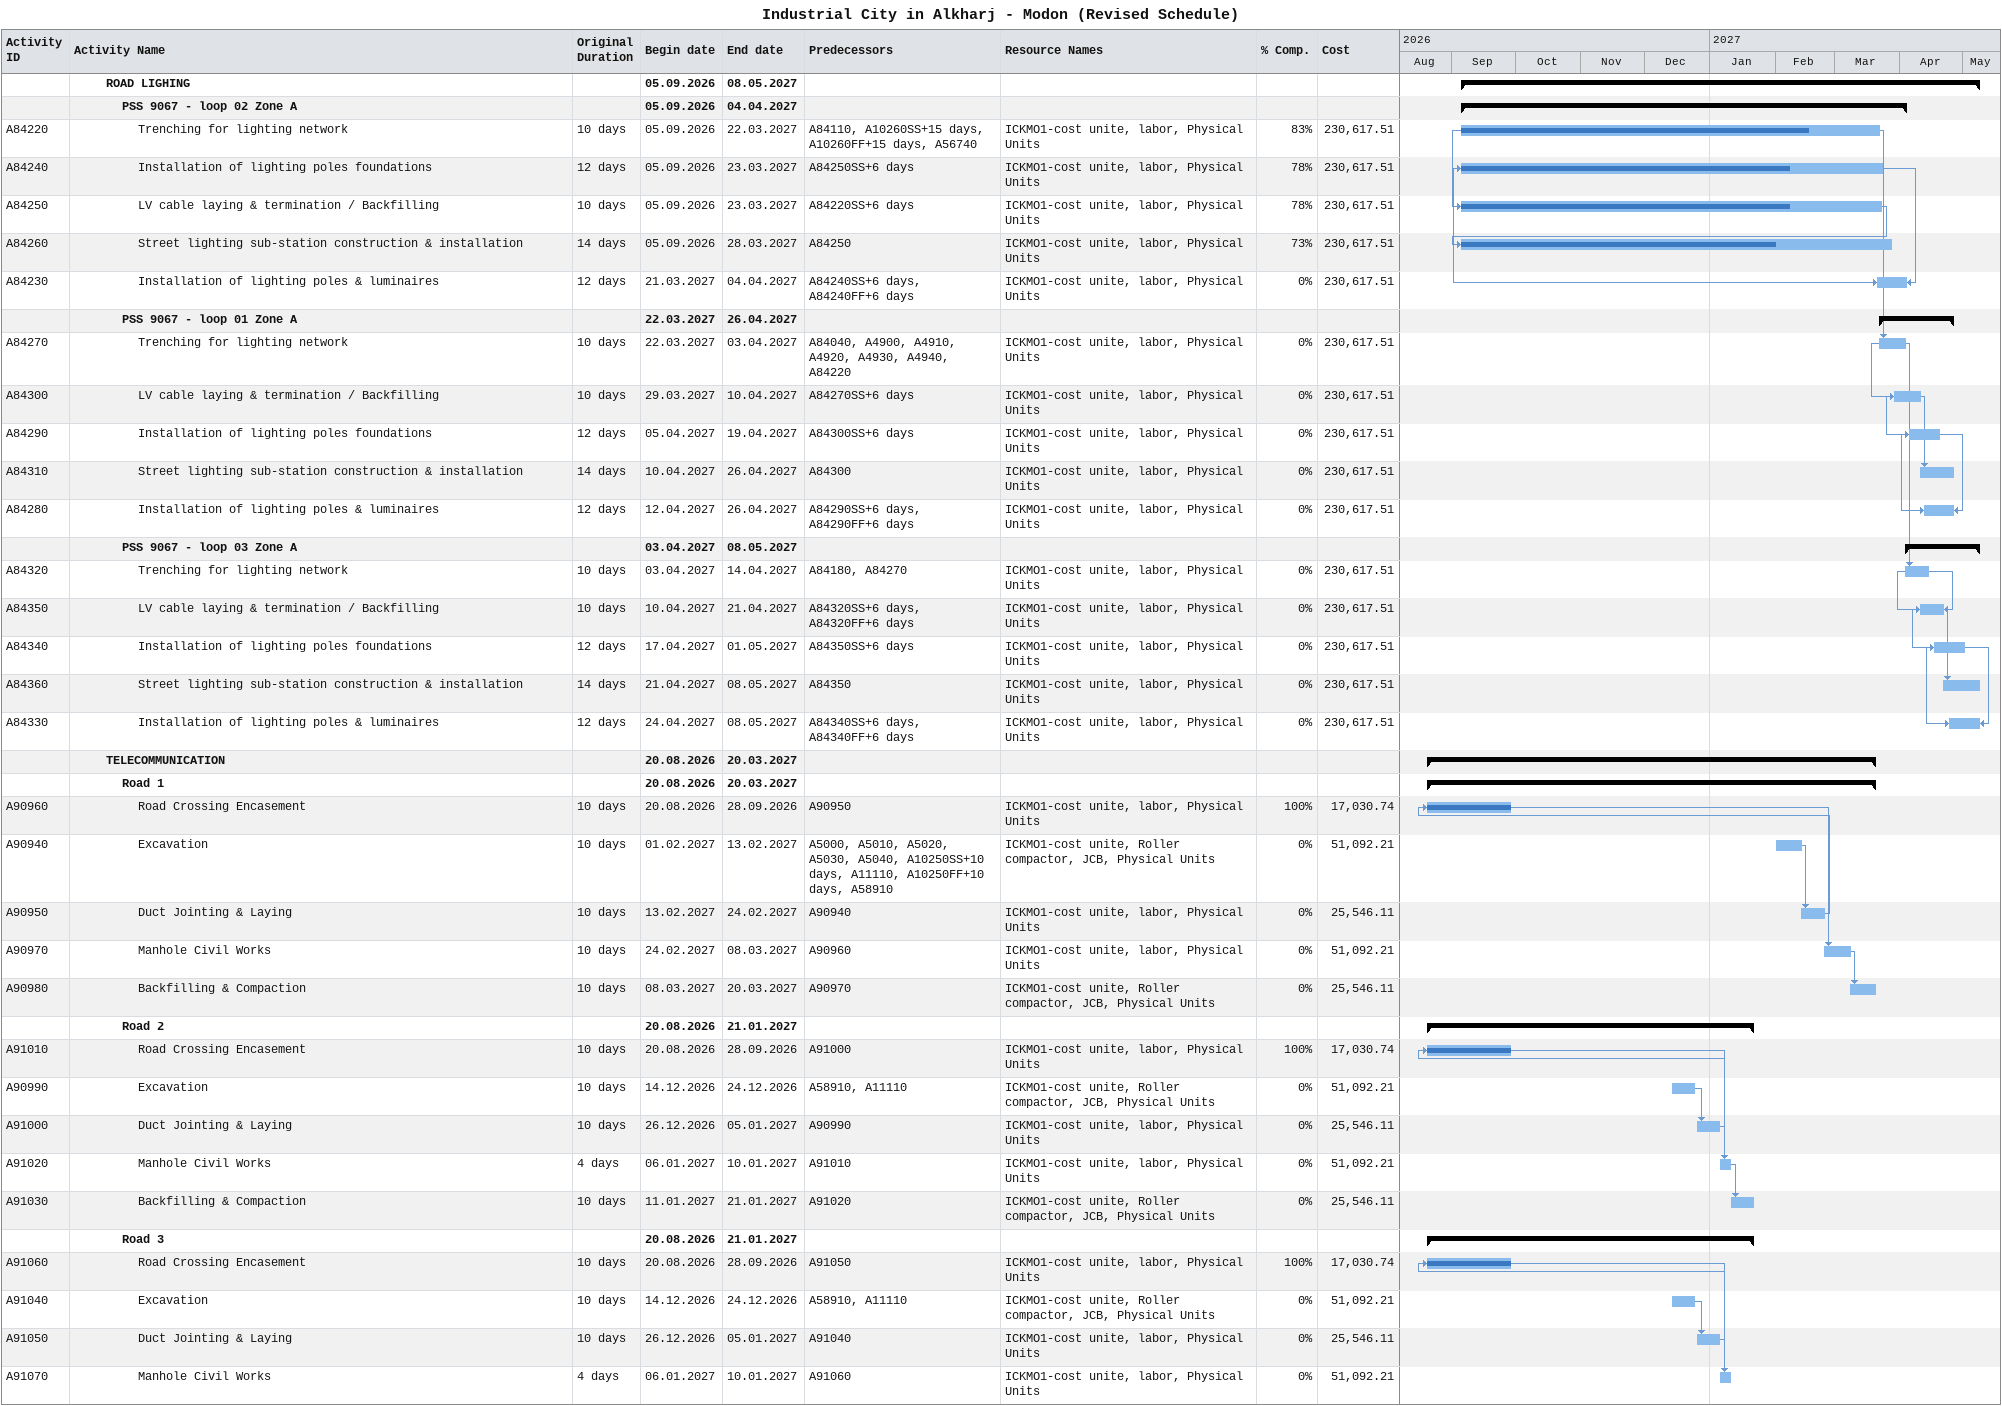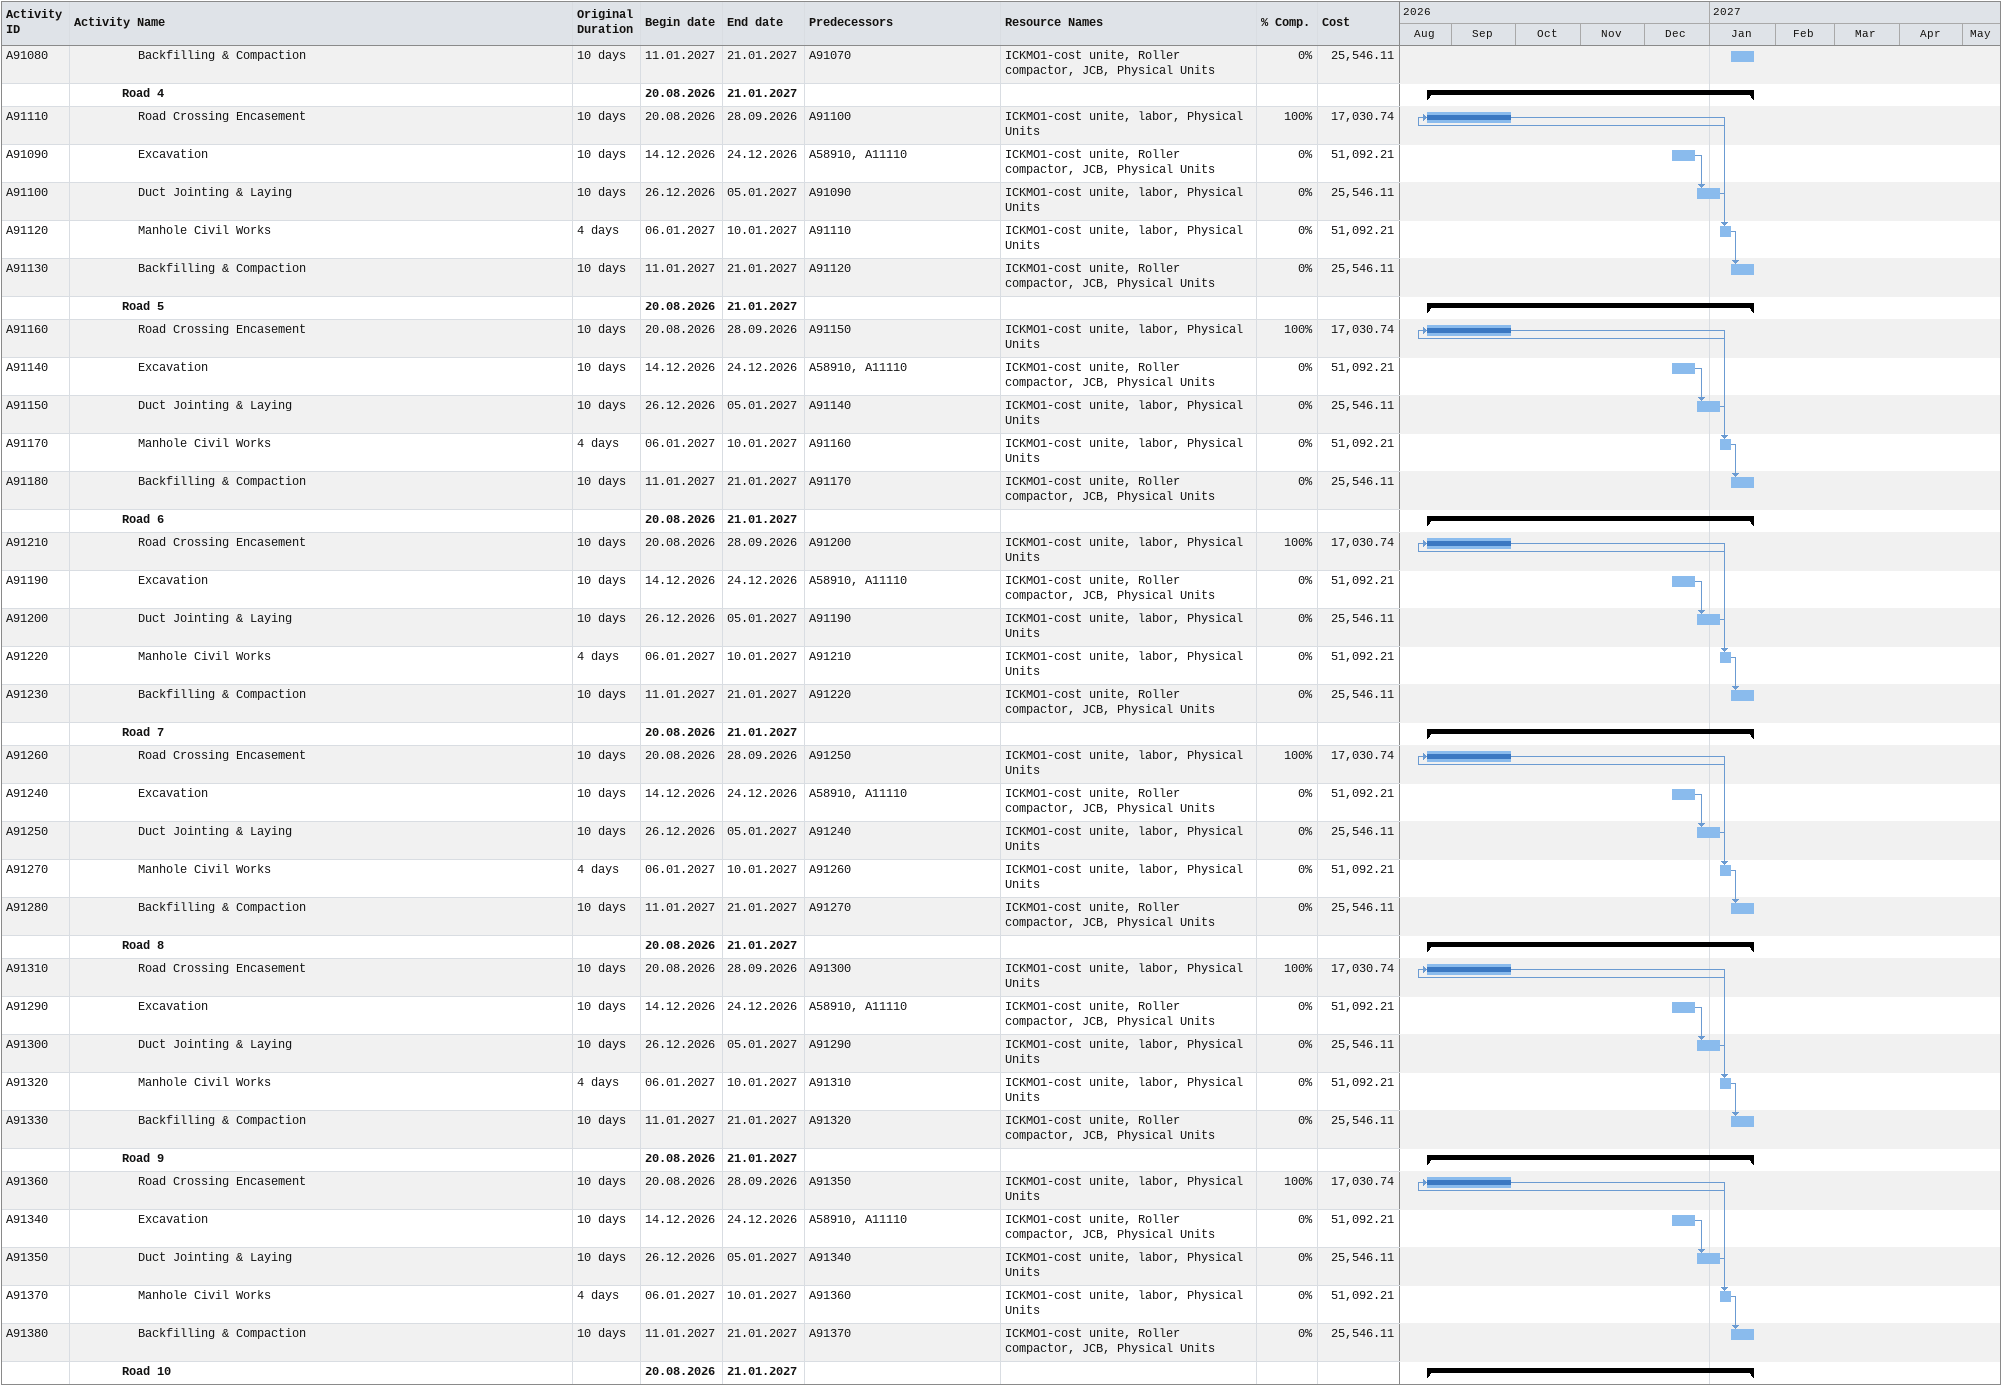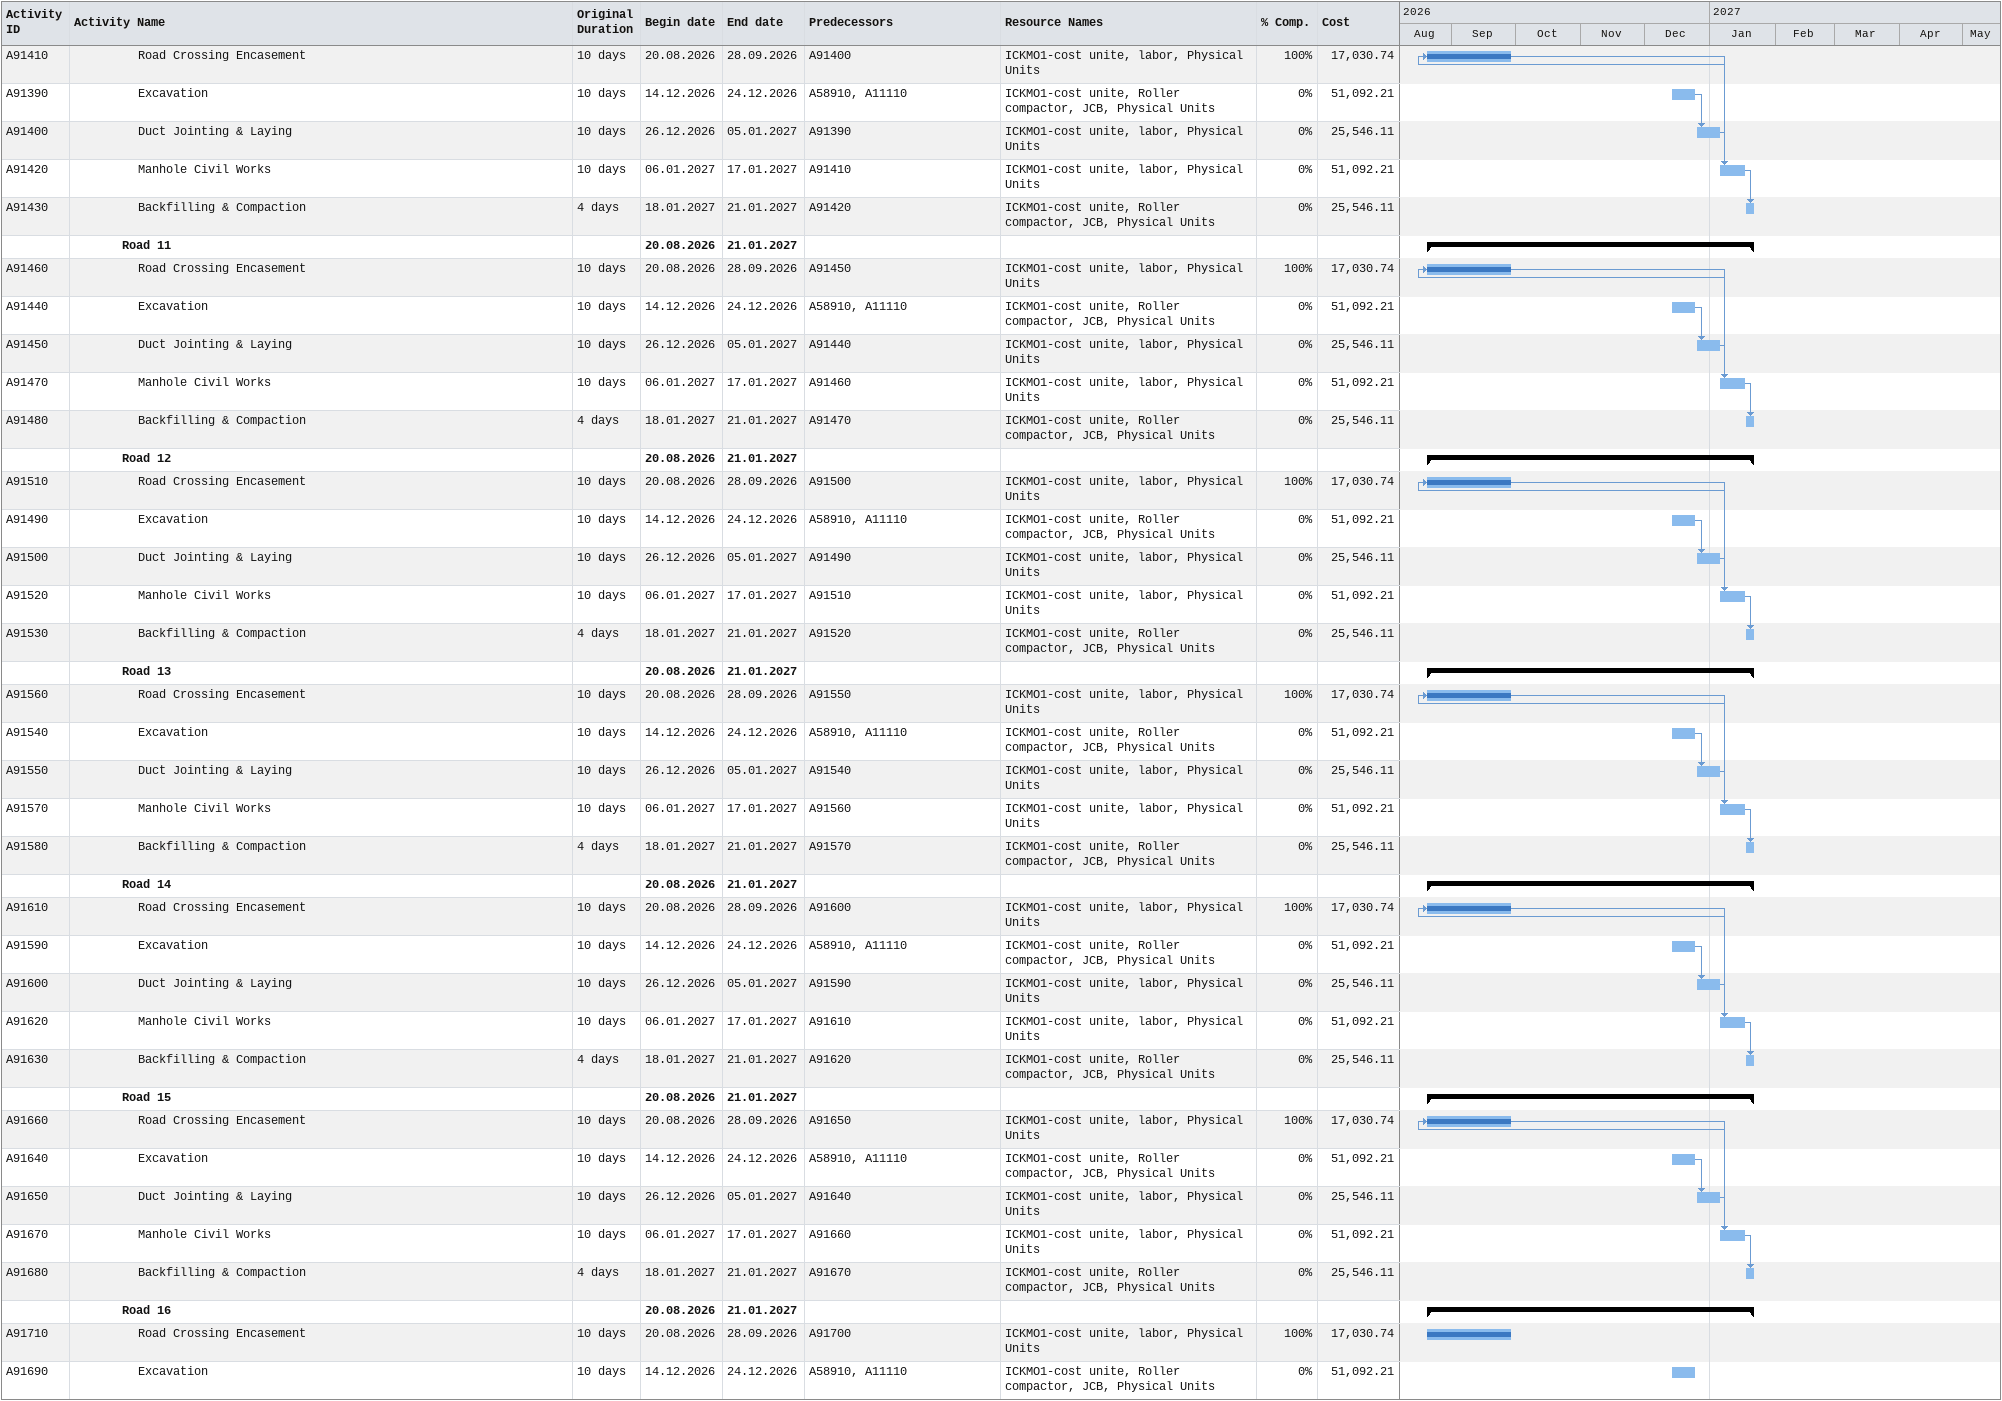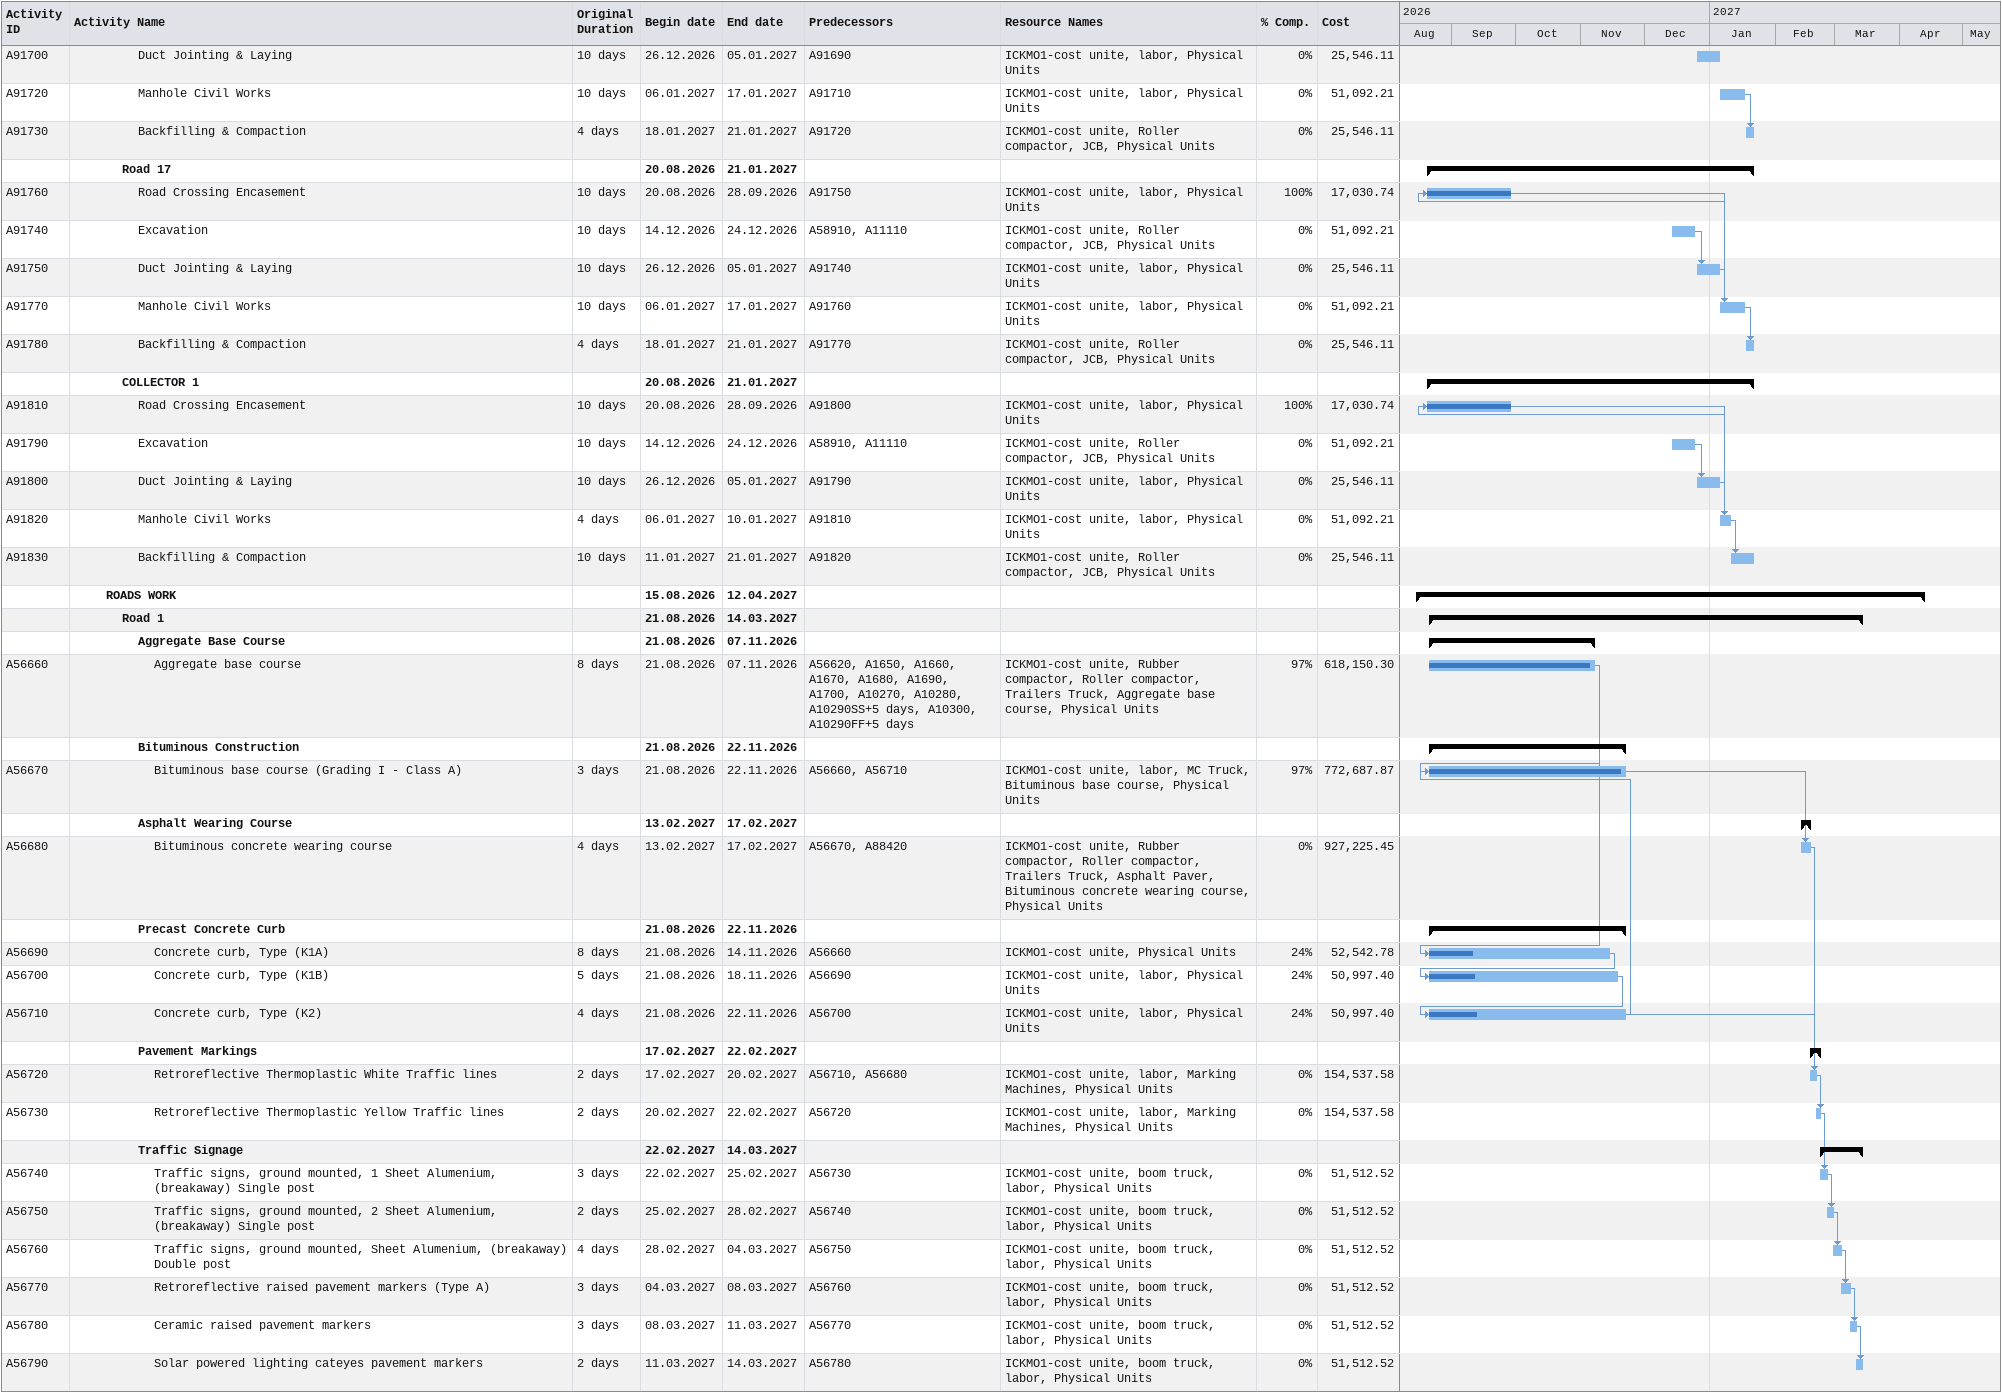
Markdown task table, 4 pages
Industrial City in Alkharj - Modon (Revised Schedule)

| ID | Level | Task | Original duration | Start | Finish | Predecessors | Resources | % complete | Cost |
|---|---|---|---|---|---|---|---|---|---|
|  | 3 | **ROAD LIGHING** |  | 2026-09-05 | 2027-05-08 |  |  |  |  |
|  | 4 | **PSS 9067 - loop 02 Zone A** |  | 2026-09-05 | 2027-04-04 |  |  |  |  |
| A84220 | 5 | Trenching for lighting network | 10d | 2026-09-05 | 2027-03-22 | A84110, A10260SS+15d, A10260FF+15d, A56740 | ICKMO1-cost unite, labor, Physical Units | 83 | 230617.51 |
| A84240 | 5 | Installation of lighting poles foundations | 12d | 2026-09-05 | 2027-03-23 | A84250SS+6d | ICKMO1-cost unite, labor, Physical Units | 78 | 230617.51 |
| A84250 | 5 | LV cable laying & termination / Backfilling | 10d | 2026-09-05 | 2027-03-23 | A84220SS+6d | ICKMO1-cost unite, labor, Physical Units | 78 | 230617.51 |
| A84260 | 5 | Street lighting sub-station construction & installation | 14d | 2026-09-05 | 2027-03-28 | A84250 | ICKMO1-cost unite, labor, Physical Units | 73 | 230617.51 |
| A84230 | 5 | Installation of lighting poles & luminaires | 12d | 2027-03-21 | 2027-04-04 | A84240SS+6d, A84240FF+6d | ICKMO1-cost unite, labor, Physical Units | 0 | 230617.51 |
|  | 4 | **PSS 9067 - loop 01 Zone A** |  | 2027-03-22 | 2027-04-26 |  |  |  |  |
| A84270 | 5 | Trenching for lighting network | 10d | 2027-03-22 | 2027-04-03 | A84040, A4900, A4910, A4920, A4930, A4940, A84220 | ICKMO1-cost unite, labor, Physical Units | 0 | 230617.51 |
| A84300 | 5 | LV cable laying & termination / Backfilling | 10d | 2027-03-29 | 2027-04-10 | A84270SS+6d | ICKMO1-cost unite, labor, Physical Units | 0 | 230617.51 |
| A84290 | 5 | Installation of lighting poles foundations | 12d | 2027-04-05 | 2027-04-19 | A84300SS+6d | ICKMO1-cost unite, labor, Physical Units | 0 | 230617.51 |
| A84310 | 5 | Street lighting sub-station construction & installation | 14d | 2027-04-10 | 2027-04-26 | A84300 | ICKMO1-cost unite, labor, Physical Units | 0 | 230617.51 |
| A84280 | 5 | Installation of lighting poles & luminaires | 12d | 2027-04-12 | 2027-04-26 | A84290SS+6d, A84290FF+6d | ICKMO1-cost unite, labor, Physical Units | 0 | 230617.51 |
|  | 4 | **PSS 9067 - loop 03 Zone A** |  | 2027-04-03 | 2027-05-08 |  |  |  |  |
| A84320 | 5 | Trenching for lighting network | 10d | 2027-04-03 | 2027-04-14 | A84180, A84270 | ICKMO1-cost unite, labor, Physical Units | 0 | 230617.51 |
| A84350 | 5 | LV cable laying & termination / Backfilling | 10d | 2027-04-10 | 2027-04-21 | A84320SS+6d, A84320FF+6d | ICKMO1-cost unite, labor, Physical Units | 0 | 230617.51 |
| A84340 | 5 | Installation of lighting poles foundations | 12d | 2027-04-17 | 2027-05-01 | A84350SS+6d | ICKMO1-cost unite, labor, Physical Units | 0 | 230617.51 |
| A84360 | 5 | Street lighting sub-station construction & installation | 14d | 2027-04-21 | 2027-05-08 | A84350 | ICKMO1-cost unite, labor, Physical Units | 0 | 230617.51 |
| A84330 | 5 | Installation of lighting poles & luminaires | 12d | 2027-04-24 | 2027-05-08 | A84340SS+6d, A84340FF+6d | ICKMO1-cost unite, labor, Physical Units | 0 | 230617.51 |
|  | 3 | **TELECOMMUNICATION** |  | 2026-08-20 | 2027-03-20 |  |  |  |  |
|  | 4 | **Road 1** |  | 2026-08-20 | 2027-03-20 |  |  |  |  |
| A90960 | 5 | Road Crossing Encasement | 10d | 2026-08-20 | 2026-09-28 | A90950 | ICKMO1-cost unite, labor, Physical Units | 100 | 17030.74 |
| A90940 | 5 | Excavation | 10d | 2027-02-01 | 2027-02-13 | A5000, A5010, A5020, A5030, A5040, A10250SS+10d, A11110, A10250FF+10d, A58910 | ICKMO1-cost unite, Roller compactor, JCB, Physical Units | 0 | 51092.21 |
| A90950 | 5 | Duct Jointing & Laying | 10d | 2027-02-13 | 2027-02-24 | A90940 | ICKMO1-cost unite, labor, Physical Units | 0 | 25546.11 |
| A90970 | 5 | Manhole Civil Works | 10d | 2027-02-24 | 2027-03-08 | A90960 | ICKMO1-cost unite, labor, Physical Units | 0 | 51092.21 |
| A90980 | 5 | Backfilling & Compaction | 10d | 2027-03-08 | 2027-03-20 | A90970 | ICKMO1-cost unite, Roller compactor, JCB, Physical Units | 0 | 25546.11 |
|  | 4 | **Road 2** |  | 2026-08-20 | 2027-01-21 |  |  |  |  |
| A91010 | 5 | Road Crossing Encasement | 10d | 2026-08-20 | 2026-09-28 | A91000 | ICKMO1-cost unite, labor, Physical Units | 100 | 17030.74 |
| A90990 | 5 | Excavation | 10d | 2026-12-14 | 2026-12-24 | A58910, A11110 | ICKMO1-cost unite, Roller compactor, JCB, Physical Units | 0 | 51092.21 |
| A91000 | 5 | Duct Jointing & Laying | 10d | 2026-12-26 | 2027-01-05 | A90990 | ICKMO1-cost unite, labor, Physical Units | 0 | 25546.11 |
| A91020 | 5 | Manhole Civil Works | 4d | 2027-01-06 | 2027-01-10 | A91010 | ICKMO1-cost unite, labor, Physical Units | 0 | 51092.21 |
| A91030 | 5 | Backfilling & Compaction | 10d | 2027-01-11 | 2027-01-21 | A91020 | ICKMO1-cost unite, Roller compactor, JCB, Physical Units | 0 | 25546.11 |
|  | 4 | **Road 3** |  | 2026-08-20 | 2027-01-21 |  |  |  |  |
| A91060 | 5 | Road Crossing Encasement | 10d | 2026-08-20 | 2026-09-28 | A91050 | ICKMO1-cost unite, labor, Physical Units | 100 | 17030.74 |
| A91040 | 5 | Excavation | 10d | 2026-12-14 | 2026-12-24 | A58910, A11110 | ICKMO1-cost unite, Roller compactor, JCB, Physical Units | 0 | 51092.21 |
| A91050 | 5 | Duct Jointing & Laying | 10d | 2026-12-26 | 2027-01-05 | A91040 | ICKMO1-cost unite, labor, Physical Units | 0 | 25546.11 |
| A91070 | 5 | Manhole Civil Works | 4d | 2027-01-06 | 2027-01-10 | A91060 | ICKMO1-cost unite, labor, Physical Units | 0 | 51092.21 |
| A91080 | 5 | Backfilling & Compaction | 10d | 2027-01-11 | 2027-01-21 | A91070 | ICKMO1-cost unite, Roller compactor, JCB, Physical Units | 0 | 25546.11 |
|  | 4 | **Road 4** |  | 2026-08-20 | 2027-01-21 |  |  |  |  |
| A91110 | 5 | Road Crossing Encasement | 10d | 2026-08-20 | 2026-09-28 | A91100 | ICKMO1-cost unite, labor, Physical Units | 100 | 17030.74 |
| A91090 | 5 | Excavation | 10d | 2026-12-14 | 2026-12-24 | A58910, A11110 | ICKMO1-cost unite, Roller compactor, JCB, Physical Units | 0 | 51092.21 |
| A91100 | 5 | Duct Jointing & Laying | 10d | 2026-12-26 | 2027-01-05 | A91090 | ICKMO1-cost unite, labor, Physical Units | 0 | 25546.11 |
| A91120 | 5 | Manhole Civil Works | 4d | 2027-01-06 | 2027-01-10 | A91110 | ICKMO1-cost unite, labor, Physical Units | 0 | 51092.21 |
| A91130 | 5 | Backfilling & Compaction | 10d | 2027-01-11 | 2027-01-21 | A91120 | ICKMO1-cost unite, Roller compactor, JCB, Physical Units | 0 | 25546.11 |
|  | 4 | **Road 5** |  | 2026-08-20 | 2027-01-21 |  |  |  |  |
| A91160 | 5 | Road Crossing Encasement | 10d | 2026-08-20 | 2026-09-28 | A91150 | ICKMO1-cost unite, labor, Physical Units | 100 | 17030.74 |
| A91140 | 5 | Excavation | 10d | 2026-12-14 | 2026-12-24 | A58910, A11110 | ICKMO1-cost unite, Roller compactor, JCB, Physical Units | 0 | 51092.21 |
| A91150 | 5 | Duct Jointing & Laying | 10d | 2026-12-26 | 2027-01-05 | A91140 | ICKMO1-cost unite, labor, Physical Units | 0 | 25546.11 |
| A91170 | 5 | Manhole Civil Works | 4d | 2027-01-06 | 2027-01-10 | A91160 | ICKMO1-cost unite, labor, Physical Units | 0 | 51092.21 |
| A91180 | 5 | Backfilling & Compaction | 10d | 2027-01-11 | 2027-01-21 | A91170 | ICKMO1-cost unite, Roller compactor, JCB, Physical Units | 0 | 25546.11 |
|  | 4 | **Road 6** |  | 2026-08-20 | 2027-01-21 |  |  |  |  |
| A91210 | 5 | Road Crossing Encasement | 10d | 2026-08-20 | 2026-09-28 | A91200 | ICKMO1-cost unite, labor, Physical Units | 100 | 17030.74 |
| A91190 | 5 | Excavation | 10d | 2026-12-14 | 2026-12-24 | A58910, A11110 | ICKMO1-cost unite, Roller compactor, JCB, Physical Units | 0 | 51092.21 |
| A91200 | 5 | Duct Jointing & Laying | 10d | 2026-12-26 | 2027-01-05 | A91190 | ICKMO1-cost unite, labor, Physical Units | 0 | 25546.11 |
| A91220 | 5 | Manhole Civil Works | 4d | 2027-01-06 | 2027-01-10 | A91210 | ICKMO1-cost unite, labor, Physical Units | 0 | 51092.21 |
| A91230 | 5 | Backfilling & Compaction | 10d | 2027-01-11 | 2027-01-21 | A91220 | ICKMO1-cost unite, Roller compactor, JCB, Physical Units | 0 | 25546.11 |
|  | 4 | **Road 7** |  | 2026-08-20 | 2027-01-21 |  |  |  |  |
| A91260 | 5 | Road Crossing Encasement | 10d | 2026-08-20 | 2026-09-28 | A91250 | ICKMO1-cost unite, labor, Physical Units | 100 | 17030.74 |
| A91240 | 5 | Excavation | 10d | 2026-12-14 | 2026-12-24 | A58910, A11110 | ICKMO1-cost unite, Roller compactor, JCB, Physical Units | 0 | 51092.21 |
| A91250 | 5 | Duct Jointing & Laying | 10d | 2026-12-26 | 2027-01-05 | A91240 | ICKMO1-cost unite, labor, Physical Units | 0 | 25546.11 |
| A91270 | 5 | Manhole Civil Works | 4d | 2027-01-06 | 2027-01-10 | A91260 | ICKMO1-cost unite, labor, Physical Units | 0 | 51092.21 |
| A91280 | 5 | Backfilling & Compaction | 10d | 2027-01-11 | 2027-01-21 | A91270 | ICKMO1-cost unite, Roller compactor, JCB, Physical Units | 0 | 25546.11 |
|  | 4 | **Road 8** |  | 2026-08-20 | 2027-01-21 |  |  |  |  |
| A91310 | 5 | Road Crossing Encasement | 10d | 2026-08-20 | 2026-09-28 | A91300 | ICKMO1-cost unite, labor, Physical Units | 100 | 17030.74 |
| A91290 | 5 | Excavation | 10d | 2026-12-14 | 2026-12-24 | A58910, A11110 | ICKMO1-cost unite, Roller compactor, JCB, Physical Units | 0 | 51092.21 |
| A91300 | 5 | Duct Jointing & Laying | 10d | 2026-12-26 | 2027-01-05 | A91290 | ICKMO1-cost unite, labor, Physical Units | 0 | 25546.11 |
| A91320 | 5 | Manhole Civil Works | 4d | 2027-01-06 | 2027-01-10 | A91310 | ICKMO1-cost unite, labor, Physical Units | 0 | 51092.21 |
| A91330 | 5 | Backfilling & Compaction | 10d | 2027-01-11 | 2027-01-21 | A91320 | ICKMO1-cost unite, Roller compactor, JCB, Physical Units | 0 | 25546.11 |
|  | 4 | **Road 9** |  | 2026-08-20 | 2027-01-21 |  |  |  |  |
| A91360 | 5 | Road Crossing Encasement | 10d | 2026-08-20 | 2026-09-28 | A91350 | ICKMO1-cost unite, labor, Physical Units | 100 | 17030.74 |
| A91340 | 5 | Excavation | 10d | 2026-12-14 | 2026-12-24 | A58910, A11110 | ICKMO1-cost unite, Roller compactor, JCB, Physical Units | 0 | 51092.21 |
| A91350 | 5 | Duct Jointing & Laying | 10d | 2026-12-26 | 2027-01-05 | A91340 | ICKMO1-cost unite, labor, Physical Units | 0 | 25546.11 |
| A91370 | 5 | Manhole Civil Works | 4d | 2027-01-06 | 2027-01-10 | A91360 | ICKMO1-cost unite, labor, Physical Units | 0 | 51092.21 |
| A91380 | 5 | Backfilling & Compaction | 10d | 2027-01-11 | 2027-01-21 | A91370 | ICKMO1-cost unite, Roller compactor, JCB, Physical Units | 0 | 25546.11 |
|  | 4 | **Road 10** |  | 2026-08-20 | 2027-01-21 |  |  |  |  |
| A91410 | 5 | Road Crossing Encasement | 10d | 2026-08-20 | 2026-09-28 | A91400 | ICKMO1-cost unite, labor, Physical Units | 100 | 17030.74 |
| A91390 | 5 | Excavation | 10d | 2026-12-14 | 2026-12-24 | A58910, A11110 | ICKMO1-cost unite, Roller compactor, JCB, Physical Units | 0 | 51092.21 |
| A91400 | 5 | Duct Jointing & Laying | 10d | 2026-12-26 | 2027-01-05 | A91390 | ICKMO1-cost unite, labor, Physical Units | 0 | 25546.11 |
| A91420 | 5 | Manhole Civil Works | 10d | 2027-01-06 | 2027-01-17 | A91410 | ICKMO1-cost unite, labor, Physical Units | 0 | 51092.21 |
| A91430 | 5 | Backfilling & Compaction | 4d | 2027-01-18 | 2027-01-21 | A91420 | ICKMO1-cost unite, Roller compactor, JCB, Physical Units | 0 | 25546.11 |
|  | 4 | **Road 11** |  | 2026-08-20 | 2027-01-21 |  |  |  |  |
| A91460 | 5 | Road Crossing Encasement | 10d | 2026-08-20 | 2026-09-28 | A91450 | ICKMO1-cost unite, labor, Physical Units | 100 | 17030.74 |
| A91440 | 5 | Excavation | 10d | 2026-12-14 | 2026-12-24 | A58910, A11110 | ICKMO1-cost unite, Roller compactor, JCB, Physical Units | 0 | 51092.21 |
| A91450 | 5 | Duct Jointing & Laying | 10d | 2026-12-26 | 2027-01-05 | A91440 | ICKMO1-cost unite, labor, Physical Units | 0 | 25546.11 |
| A91470 | 5 | Manhole Civil Works | 10d | 2027-01-06 | 2027-01-17 | A91460 | ICKMO1-cost unite, labor, Physical Units | 0 | 51092.21 |
| A91480 | 5 | Backfilling & Compaction | 4d | 2027-01-18 | 2027-01-21 | A91470 | ICKMO1-cost unite, Roller compactor, JCB, Physical Units | 0 | 25546.11 |
|  | 4 | **Road 12** |  | 2026-08-20 | 2027-01-21 |  |  |  |  |
| A91510 | 5 | Road Crossing Encasement | 10d | 2026-08-20 | 2026-09-28 | A91500 | ICKMO1-cost unite, labor, Physical Units | 100 | 17030.74 |
| A91490 | 5 | Excavation | 10d | 2026-12-14 | 2026-12-24 | A58910, A11110 | ICKMO1-cost unite, Roller compactor, JCB, Physical Units | 0 | 51092.21 |
| A91500 | 5 | Duct Jointing & Laying | 10d | 2026-12-26 | 2027-01-05 | A91490 | ICKMO1-cost unite, labor, Physical Units | 0 | 25546.11 |
| A91520 | 5 | Manhole Civil Works | 10d | 2027-01-06 | 2027-01-17 | A91510 | ICKMO1-cost unite, labor, Physical Units | 0 | 51092.21 |
| A91530 | 5 | Backfilling & Compaction | 4d | 2027-01-18 | 2027-01-21 | A91520 | ICKMO1-cost unite, Roller compactor, JCB, Physical Units | 0 | 25546.11 |
|  | 4 | **Road 13** |  | 2026-08-20 | 2027-01-21 |  |  |  |  |
| A91560 | 5 | Road Crossing Encasement | 10d | 2026-08-20 | 2026-09-28 | A91550 | ICKMO1-cost unite, labor, Physical Units | 100 | 17030.74 |
| A91540 | 5 | Excavation | 10d | 2026-12-14 | 2026-12-24 | A58910, A11110 | ICKMO1-cost unite, Roller compactor, JCB, Physical Units | 0 | 51092.21 |
| A91550 | 5 | Duct Jointing & Laying | 10d | 2026-12-26 | 2027-01-05 | A91540 | ICKMO1-cost unite, labor, Physical Units | 0 | 25546.11 |
| A91570 | 5 | Manhole Civil Works | 10d | 2027-01-06 | 2027-01-17 | A91560 | ICKMO1-cost unite, labor, Physical Units | 0 | 51092.21 |
| A91580 | 5 | Backfilling & Compaction | 4d | 2027-01-18 | 2027-01-21 | A91570 | ICKMO1-cost unite, Roller compactor, JCB, Physical Units | 0 | 25546.11 |
|  | 4 | **Road 14** |  | 2026-08-20 | 2027-01-21 |  |  |  |  |
| A91610 | 5 | Road Crossing Encasement | 10d | 2026-08-20 | 2026-09-28 | A91600 | ICKMO1-cost unite, labor, Physical Units | 100 | 17030.74 |
| A91590 | 5 | Excavation | 10d | 2026-12-14 | 2026-12-24 | A58910, A11110 | ICKMO1-cost unite, Roller compactor, JCB, Physical Units | 0 | 51092.21 |
| A91600 | 5 | Duct Jointing & Laying | 10d | 2026-12-26 | 2027-01-05 | A91590 | ICKMO1-cost unite, labor, Physical Units | 0 | 25546.11 |
| A91620 | 5 | Manhole Civil Works | 10d | 2027-01-06 | 2027-01-17 | A91610 | ICKMO1-cost unite, labor, Physical Units | 0 | 51092.21 |
| A91630 | 5 | Backfilling & Compaction | 4d | 2027-01-18 | 2027-01-21 | A91620 | ICKMO1-cost unite, Roller compactor, JCB, Physical Units | 0 | 25546.11 |
|  | 4 | **Road 15** |  | 2026-08-20 | 2027-01-21 |  |  |  |  |
| A91660 | 5 | Road Crossing Encasement | 10d | 2026-08-20 | 2026-09-28 | A91650 | ICKMO1-cost unite, labor, Physical Units | 100 | 17030.74 |
| A91640 | 5 | Excavation | 10d | 2026-12-14 | 2026-12-24 | A58910, A11110 | ICKMO1-cost unite, Roller compactor, JCB, Physical Units | 0 | 51092.21 |
| A91650 | 5 | Duct Jointing & Laying | 10d | 2026-12-26 | 2027-01-05 | A91640 | ICKMO1-cost unite, labor, Physical Units | 0 | 25546.11 |
| A91670 | 5 | Manhole Civil Works | 10d | 2027-01-06 | 2027-01-17 | A91660 | ICKMO1-cost unite, labor, Physical Units | 0 | 51092.21 |
| A91680 | 5 | Backfilling & Compaction | 4d | 2027-01-18 | 2027-01-21 | A91670 | ICKMO1-cost unite, Roller compactor, JCB, Physical Units | 0 | 25546.11 |
|  | 4 | **Road 16** |  | 2026-08-20 | 2027-01-21 |  |  |  |  |
| A91710 | 5 | Road Crossing Encasement | 10d | 2026-08-20 | 2026-09-28 | A91700 | ICKMO1-cost unite, labor, Physical Units | 100 | 17030.74 |
| A91690 | 5 | Excavation | 10d | 2026-12-14 | 2026-12-24 | A58910, A11110 | ICKMO1-cost unite, Roller compactor, JCB, Physical Units | 0 | 51092.21 |
| A91700 | 5 | Duct Jointing & Laying | 10d | 2026-12-26 | 2027-01-05 | A91690 | ICKMO1-cost unite, labor, Physical Units | 0 | 25546.11 |
| A91720 | 5 | Manhole Civil Works | 10d | 2027-01-06 | 2027-01-17 | A91710 | ICKMO1-cost unite, labor, Physical Units | 0 | 51092.21 |
| A91730 | 5 | Backfilling & Compaction | 4d | 2027-01-18 | 2027-01-21 | A91720 | ICKMO1-cost unite, Roller compactor, JCB, Physical Units | 0 | 25546.11 |
|  | 4 | **Road 17** |  | 2026-08-20 | 2027-01-21 |  |  |  |  |
| A91760 | 5 | Road Crossing Encasement | 10d | 2026-08-20 | 2026-09-28 | A91750 | ICKMO1-cost unite, labor, Physical Units | 100 | 17030.74 |
| A91740 | 5 | Excavation | 10d | 2026-12-14 | 2026-12-24 | A58910, A11110 | ICKMO1-cost unite, Roller compactor, JCB, Physical Units | 0 | 51092.21 |
| A91750 | 5 | Duct Jointing & Laying | 10d | 2026-12-26 | 2027-01-05 | A91740 | ICKMO1-cost unite, labor, Physical Units | 0 | 25546.11 |
| A91770 | 5 | Manhole Civil Works | 10d | 2027-01-06 | 2027-01-17 | A91760 | ICKMO1-cost unite, labor, Physical Units | 0 | 51092.21 |
| A91780 | 5 | Backfilling & Compaction | 4d | 2027-01-18 | 2027-01-21 | A91770 | ICKMO1-cost unite, Roller compactor, JCB, Physical Units | 0 | 25546.11 |
|  | 4 | **COLLECTOR 1** |  | 2026-08-20 | 2027-01-21 |  |  |  |  |
| A91810 | 5 | Road Crossing Encasement | 10d | 2026-08-20 | 2026-09-28 | A91800 | ICKMO1-cost unite, labor, Physical Units | 100 | 17030.74 |
| A91790 | 5 | Excavation | 10d | 2026-12-14 | 2026-12-24 | A58910, A11110 | ICKMO1-cost unite, Roller compactor, JCB, Physical Units | 0 | 51092.21 |
| A91800 | 5 | Duct Jointing & Laying | 10d | 2026-12-26 | 2027-01-05 | A91790 | ICKMO1-cost unite, labor, Physical Units | 0 | 25546.11 |
| A91820 | 5 | Manhole Civil Works | 4d | 2027-01-06 | 2027-01-10 | A91810 | ICKMO1-cost unite, labor, Physical Units | 0 | 51092.21 |
| A91830 | 5 | Backfilling & Compaction | 10d | 2027-01-11 | 2027-01-21 | A91820 | ICKMO1-cost unite, Roller compactor, JCB, Physical Units | 0 | 25546.11 |
|  | 3 | **ROADS WORK** |  | 2026-08-15 | 2027-04-12 |  |  |  |  |
|  | 4 | **Road 1** |  | 2026-08-21 | 2027-03-14 |  |  |  |  |
|  | 5 | **Aggregate Base Course** |  | 2026-08-21 | 2026-11-07 |  |  |  |  |
| A56660 | 6 | Aggregate base course | 8d | 2026-08-21 | 2026-11-07 | A56620, A1650, A1660, A1670, A1680, A1690, A1700, A10270, A10280, A10290SS+5d, A10300, A10290FF+5d | ICKMO1-cost unite, Rubber compactor, Roller compactor, Trailers Truck, Aggregate base course, Physical Units | 97 | 618150.30 |
|  | 5 | **Bituminous Construction** |  | 2026-08-21 | 2026-11-22 |  |  |  |  |
| A56670 | 6 | Bituminous base course (Grading I - Class A) | 3d | 2026-08-21 | 2026-11-22 | A56660, A56710 | ICKMO1-cost unite, labor, MC Truck, Bituminous base course, Physical Units | 97 | 772687.87 |
|  | 5 | **Asphalt Wearing Course** |  | 2027-02-13 | 2027-02-17 |  |  |  |  |
| A56680 | 6 | Bituminous concrete wearing course | 4d | 2027-02-13 | 2027-02-17 | A56670, A88420 | ICKMO1-cost unite, Rubber compactor, Roller compactor, Trailers Truck, Asphalt Paver, Bituminous concrete wearing course, Physical Units | 0 | 927225.45 |
|  | 5 | **Precast Concrete Curb** |  | 2026-08-21 | 2026-11-22 |  |  |  |  |
| A56690 | 6 | Concrete curb, Type (K1A) | 8d | 2026-08-21 | 2026-11-14 | A56660 | ICKMO1-cost unite, Physical Units | 24 | 52542.78 |
| A56700 | 6 | Concrete curb, Type (K1B) | 5d | 2026-08-21 | 2026-11-18 | A56690 | ICKMO1-cost unite, labor, Physical Units | 24 | 50997.40 |
| A56710 | 6 | Concrete curb, Type (K2) | 4d | 2026-08-21 | 2026-11-22 | A56700 | ICKMO1-cost unite, labor, Physical Units | 24 | 50997.40 |
|  | 5 | **Pavement Markings** |  | 2027-02-17 | 2027-02-22 |  |  |  |  |
| A56720 | 6 | Retroreflective Thermoplastic White Traffic lines | 2d | 2027-02-17 | 2027-02-20 | A56710, A56680 | ICKMO1-cost unite, labor, Marking Machines, Physical Units | 0 | 154537.58 |
| A56730 | 6 | Retroreflective Thermoplastic Yellow Traffic lines | 2d | 2027-02-20 | 2027-02-22 | A56720 | ICKMO1-cost unite, labor, Marking Machines, Physical Units | 0 | 154537.58 |
|  | 5 | **Traffic Signage** |  | 2027-02-22 | 2027-03-14 |  |  |  |  |
| A56740 | 6 | Traffic signs, ground mounted, 1 Sheet Alumenium, (breakaway) Single post | 3d | 2027-02-22 | 2027-02-25 | A56730 | ICKMO1-cost unite, boom truck, labor, Physical Units | 0 | 51512.52 |
| A56750 | 6 | Traffic signs, ground mounted, 2 Sheet Alumenium, (breakaway) Single post | 2d | 2027-02-25 | 2027-02-28 | A56740 | ICKMO1-cost unite, boom truck, labor, Physical Units | 0 | 51512.52 |
| A56760 | 6 | Traffic signs, ground mounted, Sheet Alumenium, (breakaway) Double post | 4d | 2027-02-28 | 2027-03-04 | A56750 | ICKMO1-cost unite, boom truck, labor, Physical Units | 0 | 51512.52 |
| A56770 | 6 | Retroreflective raised pavement markers (Type A) | 3d | 2027-03-04 | 2027-03-08 | A56760 | ICKMO1-cost unite, boom truck, labor, Physical Units | 0 | 51512.52 |
| A56780 | 6 | Ceramic raised pavement markers | 3d | 2027-03-08 | 2027-03-11 | A56770 | ICKMO1-cost unite, boom truck, labor, Physical Units | 0 | 51512.52 |
| A56790 | 6 | Solar powered lighting cateyes pavement markers | 2d | 2027-03-11 | 2027-03-14 | A56780 | ICKMO1-cost unite, boom truck, labor, Physical Units | 0 | 51512.52 |
